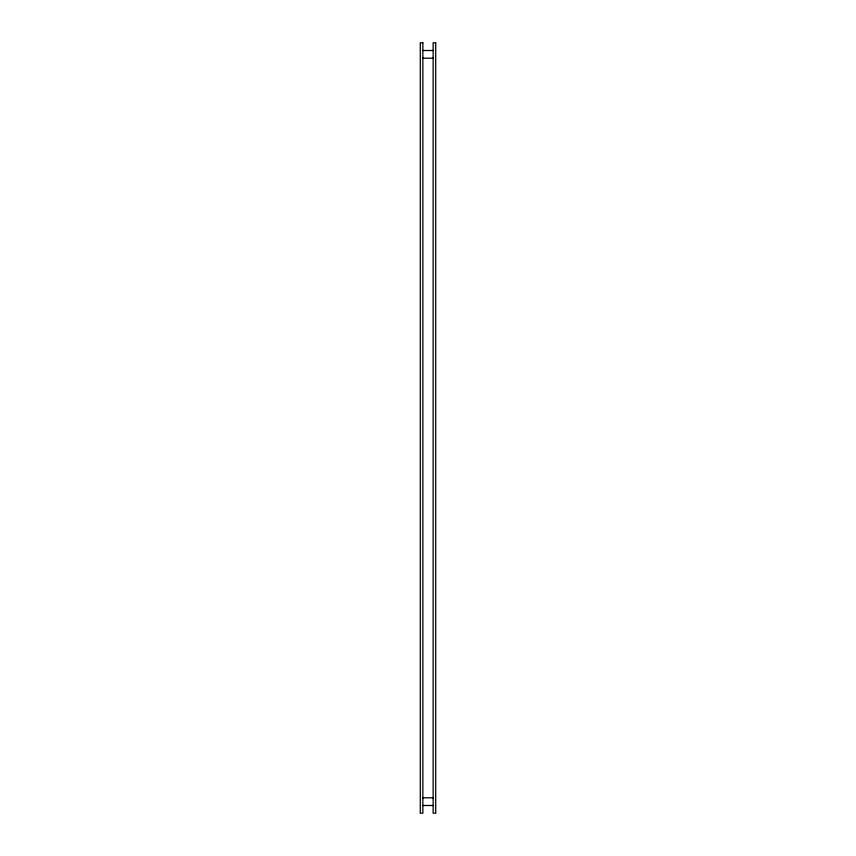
<?xml version="1.0" encoding="UTF-8"?>
<svg xmlns="http://www.w3.org/2000/svg" width="856" height="856" viewBox="0 0 856 856"><rect width="100%" height="100%" fill="white"/><g stroke="black" fill="none" stroke-linecap="round" stroke-linejoin="round"><path stroke-width="1.28" d="M422.864 50.504L433.136 50.504M422.864 58.208L433.136 58.208M422.864 797.792L433.136 797.792M422.864 805.496L433.136 805.496M422.864 42.8L420.296 42.8L420.296 813.2L422.864 813.2L422.864 42.8M435.704 42.8L433.136 42.8L433.136 813.2L435.704 813.2L435.704 42.8"/></g></svg>
